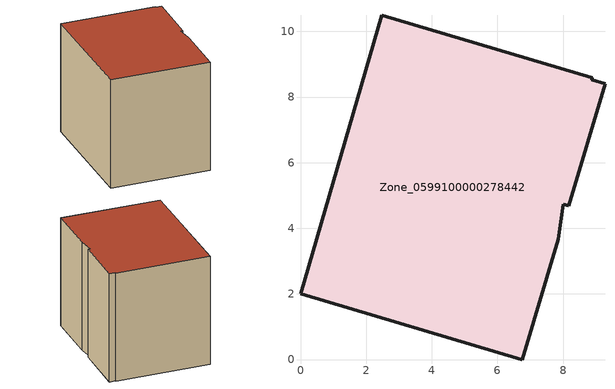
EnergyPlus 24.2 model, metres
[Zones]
Zone_0599100000278442
 floor ground (C_G): 9.28,8.4 8.17,4.7 8,4.74 7.86,3.66 6.76,0 0,2.01 2.48,10.49 8.89,8.59 8.87,8.52 z0.54
 wall outside (C_F): 2.48,10.49 0,2.01 6.76,0 7.86,3.66 8,4.74 8.17,4.7 9.28,8.4 8.87,8.52 8.89,8.59 2.48,10.49 z0.54:8.55
 roof outside (C_R): 8.17,4.7 9.28,8.4 8.87,8.52 8.89,8.59 2.48,10.49 0,2.01 6.76,0 7.86,3.66 8,4.74 z8.55
[BUILDING]
Pand.0599100000278442: North Axis=0; Terrain=City; Loads Convergence Tolerance Value=0.04; Temperature Convergence Tolerance Value=0.4; Solar Distribution=FullExterior; Maximum Number of Warmup Days=25; Minimum Number of Warmup Days=1
[Site:Location]
Rotterdam.The.Hague.AP_ZH_NLD Design_Conditions: Latitude=51.96; Longitude=4.45; Time Zone=1; Elevation=-4.5
[SITE:GROUNDTEMPERATURE:BUILDINGSURFACE]
18, 18, 18, 18, 18, 18, 18, 18, 18, 18, 18, 18
[MATERIAL] Thermal Absorptance=0.9; Solar Absorptance=0.7; Visible Absorptance=0.7
Name | Roughness | Thickness | Conductivity | Density | Specific Heat
G.TC.1965-1974 | MediumSmooth | 0.15 | 0.882353 | 540 | 1210
F.TC.1965-1974 | Rough | 0.3 | 0.697674 | 1920 | 840
R.TC.1965-1974 | MediumRough | 0.2 | 0.232558 | 1500 | 1000
[CONSTRUCTION]
C_G: G.TC.1965-1974
C_F: F.TC.1965-1974
C_R: R.TC.1965-1974
[ZONE]
Zone_0599100000278442: Type=1; Multiplier=1; Ceiling Height=Autocalculate; Volume=Autocalculate; Floor Area=autocalculate; Part of Total Floor Area=Yes
[ZONEINFILTRATION:DESIGNFLOWRATE]
Infil_Zone_0599100000278442: Zone or ZoneList or Space or SpaceList=Zone_0599100000278442; Schedule=AlwaysOn; Design Flow Rate Calculation Method=Flow/Area; Flow Rate per Floor Area=0.003; Constant Term Coefficient=1; Temperature Term Coefficient=0; Velocity Term Coefficient=0; Velocity Squared Term Coefficient=0
[HVACTEMPLATE:ZONE:IDEALLOADSAIRSYSTEM]
Zone_0599100000278442: Maximum Heating Supply Air Temperature=50; Minimum Cooling Supply Air Temperature=13; Maximum Heating Supply Air Humidity Ratio=0.0156; Minimum Cooling Supply Air Humidity Ratio=0.0077; Heating Limit=NoLimit; Cooling Limit=NoLimit; Dehumidification Control Type=ConstantSensibleHeatRatio; Cooling Sensible Heat Ratio=0.7; Dehumidification Setpoint=60; Humidification Control Type=None; Humidification Setpoint=30; Outdoor Air Method=None; Outdoor Air Flow Rate per Person=0.00944; Outdoor Air Flow Rate per Zone Floor Area=0; Outdoor Air Flow Rate per Zone=0; Demand Controlled Ventilation Type=None; Outdoor Air Economizer Type=NoEconomizer; Heat Recovery Type=None; Sensible Heat Recovery Effectiveness=0.7; Latent Heat Recovery Effectiveness=0.65
[ZONECONTROL:THERMOSTAT]
ThermostatControl_Zone_0599100000278442: Zone or ZoneList=Zone_0599100000278442; Control Type Schedule=DualSetpointControlType; Control 1=Thermostat_Zone_0599100000278442; Temperature Difference Between Cutout And Setpoint=0
[THERMOSTATSETPOINT:DUALSETPOINT]
Thermostat_Zone_0599100000278442: Heating Setpoint Temperature Schedule=HeatingSetpoint_Zone_0599100000278442; Cooling Setpoint Temperature Schedule=CoolingSetpoint_Zone_0599100000278442
[SCHEDULE:COMPACT]
HeatingSetpoint_Zone_0599100000278442: Through: 12/31, For: AllDays, Until: 24:00, 21
CoolingSetpoint_Zone_0599100000278442: Through: 12/31, For: AllDays, Until: 24:00, 24
DualSetpointControlType: Through: 12/31, For: AllDays, Until: 24:00, 4
AlwaysOn: Through: 12/31, For: AllDays, Until: 24:00, 1
